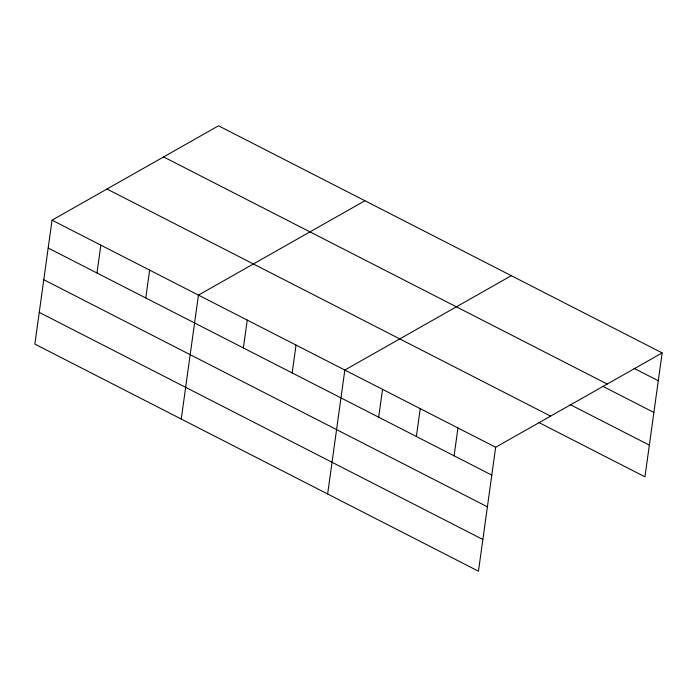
<?xml version="1.0" encoding="UTF-8"?>
<svg xmlns="http://www.w3.org/2000/svg" width="697" height="697" viewBox="0 0 697 697"><rect width="100%" height="100%" fill="white"/><g stroke="black" fill="none" stroke-linecap="round" stroke-linejoin="round"><path stroke-width="1.05" d="M52.048 220.165L34.85 344.1L478.464 571.2L495.663 447.265L662.15 352.9L218.536 125.8L52.048 220.165L495.663 447.265M96.979 272.997L100.847 245.144M145.778 297.976L149.646 270.122M181.246 419.045L198.445 295.11L364.923 200.745M243.375 347.934L247.243 320.089M292.174 372.921L296.033 345.067M327.634 493.99L344.832 370.046L511.319 275.681M378.68 417.198L382.54 389.353M416.388 436.505L420.247 408.651M454.096 455.812L457.955 427.958M662.15 352.9L644.952 476.835L538.598 422.391M634.113 368.373L658.282 380.745M163.595 156.938L607.209 384.038M602.644 386.225L653.882 412.458M570.068 404.539L649.351 445.122M106.989 189.026L550.604 416.118M48.18 248.019L491.803 475.11M43.78 279.724L487.403 506.824M39.25 312.395L482.864 539.487"/></g></svg>
